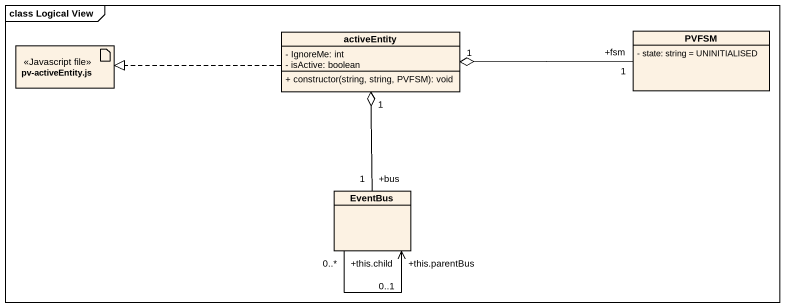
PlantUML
@startuml
mainframe class Logical View
allowmixing
hide circle
hide empty members
skinparam classAttributeIconSize 0
class activeEntity {
  - IgnoreMe: int
  - isActive: boolean
  + constructor(string, string, PVFSM): void
}
class PVFSM {
  - state: string = UNINITIALISED
}
artifact "pv-activeEntity.js" as pv_activeEntity_js <<Javascript file>>
class EventBus
activeEntity .left.|> pv_activeEntity_js
PVFSM "+fsm\n1" -left-o "1" activeEntity
EventBus "+bus\n1" -up-o "1" activeEntity
EventBus "+this.child\n0..*" --> "+this.parentBus\n0..1" EventBus
@enduml
